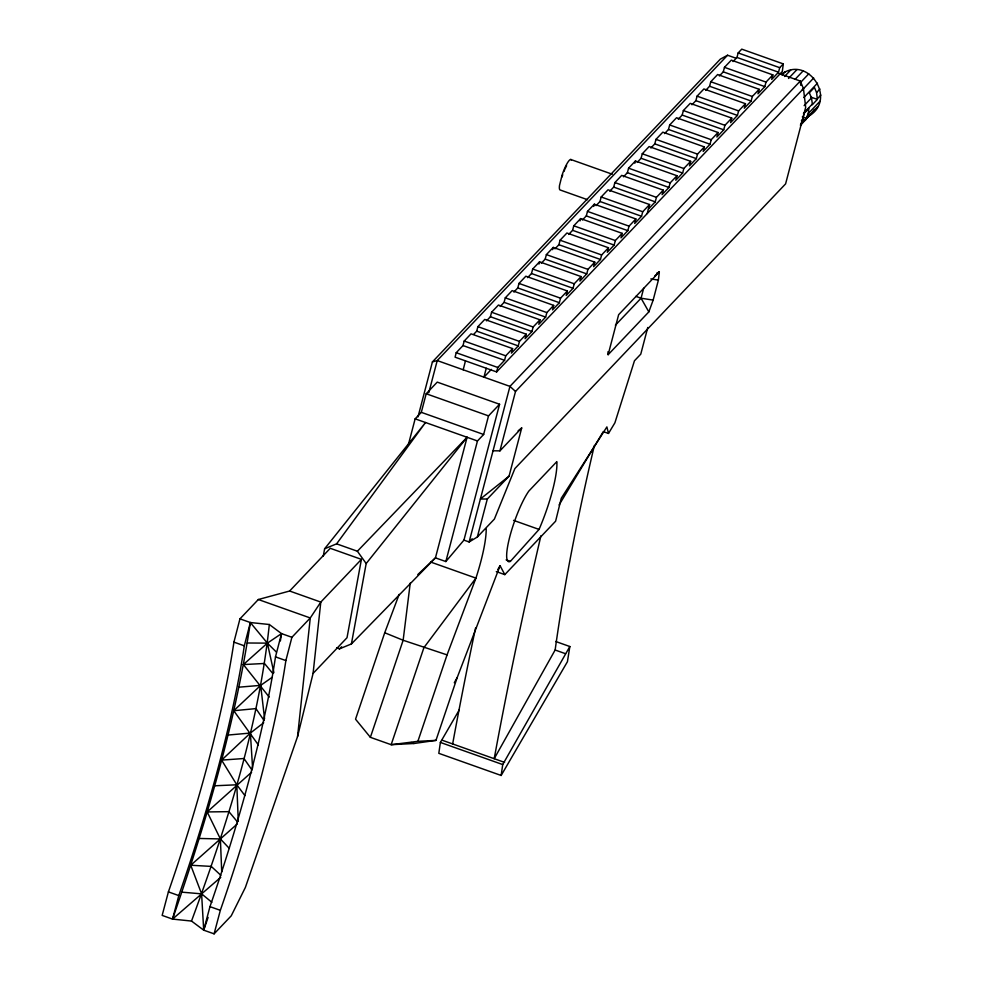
<?xml version="1.0" encoding="UTF-8"?>
<svg xmlns="http://www.w3.org/2000/svg" width="983" height="983" viewBox="0 0 983 983"><rect width="100%" height="100%" fill="white"/><g stroke="black" fill="none" stroke-linecap="round" stroke-linejoin="round"><path stroke-width="1.47" d="M239.95 618.848L250.346 622.534L269.317 624.5C258.603 726.572 226.852 825.155 191.513 921.059L203.702 930.164L214.097 933.85L231.251 915.812L245.369 887.452L297.554 736.55L313.086 673.404L320.802 602.087L361.412 559.364L330.251 548.293L289.629 591.016L258.332 599.519L239.95 618.848L233.929 642.132A380.556 73.971 -70.5 0 1 168.4 891.888L162.158 915.406L172.541 919.093L191.513 921.059M297.554 736.55L310.272 617.963L320.802 602.087L289.629 591.016M607.998 351.717L608.145 354.691L648.829 311.894L653.154 300.11L658.389 280.118L659.323 271.898L656.718 273.163M803.172 118.918L803.811 113.672L808.886 108.327L808.259 113.561L806.269 118.329L801.182 123.674L803.172 118.918L801.391 120.798M812.363 104.026L812.277 104.763L817.365 99.406L816.566 92.562L814.428 87.438L809.341 92.783L811.479 97.919L812.363 104.026L803.467 113.389M807.621 116.719C838.106 100.93 808.726 54.483 781.571 74.13M410.243 583.079L403.141 640.252L370.382 737.324L391.16 744.696L413.954 743.504L435.961 740.383L457.206 677.533L500.077 565.692L504.807 574.625L555.604 521.211L561.281 498.258L606.892 426.917L608.489 433.454L603.292 431.611L559.081 504.955M733.06 61.56L736.98 57.444L738.159 52.935L741.76 49.15L783.316 63.907L782.308 71.501L496.624 371.93L455.08 357.173L456.21 352.713L463.005 345.561L464.185 341.052L471.041 333.851L512.598 348.596L511.406 353.118L518.262 345.918L519.442 341.396L526.286 334.195L484.742 319.438L477.885 326.651L476.706 331.16L473.769 334.245M459.344 709.775L440.384 742.435L438.811 753.334L501.146 775.464L567.424 661.719L569.845 646.519L555.678 641.494M501.146 775.464L502.718 764.565L569.845 646.519M220.782 877.278L172.541 919.093C206.049 822.501 235.232 723.844 250.346 622.534L267.376 643.14L276.37 652.073M280.388 640.904L281.507 633.605L269.317 624.5M323.26 556.231L324.623 548.784L425.528 422.518L336.604 543.845L324.623 548.784M361.412 559.364L347.011 637.721L313.086 673.404M351.398 643.951L366.18 563.542L467.085 437.275L435.444 557.865L351.398 643.951L339.43 648.878L336.653 647.895M463.202 369.78L465.463 360.859M486.241 368.244L483.968 377.165L491.365 369.387M496.624 371.93L497.767 367.47L504.562 360.319L505.741 355.809L512.598 348.596M172.541 919.093L178.795 895.587A380.556 73.971 -70.5 0 0 244.312 645.819L250.346 622.534M237.235 824L190.739 865.237L201.601 893.854L203.702 930.164L209.957 906.645A380.556 73.971 -70.5 0 0 275.486 656.877L281.507 633.605L291.902 637.291L310.272 617.963L258.332 599.519M214.097 933.85L220.339 910.332A380.556 73.971 -70.5 0 0 285.869 660.576L291.902 637.291M408.203 445.299L415.145 418.832L421.314 412.344L426.192 393.753L437.251 382.117L499.573 404.259L463.939 540.122L445.84 561.551L435.444 557.865L417.787 574.6M417.996 416.89L432.409 361.928L720.355 59.127L727.555 55.232L736.12 58.267M428.772 392.77L437.226 360.564L727.555 55.232M486.487 320.863L490.406 316.747L491.586 312.238L498.442 305.037L539.986 319.794L538.807 324.304L545.651 317.104L546.843 312.582L553.687 305.381L512.131 290.624L505.287 297.837L504.107 302.346L500.187 306.463M445.84 561.551L477.468 440.962L483.648 434.474L488.526 415.883L499.573 404.259M513.888 292.062L517.795 287.945L518.987 283.423L525.831 276.223L567.388 290.98L566.208 295.49L573.052 288.289L574.232 283.78L581.088 276.567L539.532 261.822L532.688 269.023L531.496 273.532L527.588 277.648M538.942 264.071L539.532 261.822M541.289 263.247L545.196 259.131L546.388 254.609L553.232 247.409L594.789 262.166L593.597 266.676L600.453 259.475L601.633 254.966L608.489 247.765L566.933 233.008L560.077 240.208L558.897 244.718L554.977 248.834M526.286 334.195L525.106 338.705L531.963 331.504L533.142 326.995L539.986 319.794M552.643 249.67L553.232 247.409M463.939 540.122L469.124 541.965L477.333 537.025L487.298 499.045L509.059 476.153L521.703 427.961L518.127 430.812M493.048 450.792L499.942 450.853L515.522 391.443L803.455 88.63L800.285 81.048L778.892 73.455M568.678 234.433L572.597 230.317L573.777 225.807L580.634 218.595L622.178 233.352L620.998 237.861L627.842 230.661L629.034 226.151L635.878 218.951L594.322 204.194L587.478 211.394L586.298 215.904L582.378 220.02M553.687 305.381L552.507 309.903L559.352 302.69L560.543 298.181L567.388 290.98M580.031 220.856L580.634 218.595M593.732 206.455L594.322 204.194M596.079 205.619L599.999 201.503L601.178 196.993L608.022 189.793L649.579 204.538L647.207 213.569M581.088 276.567L579.896 281.089L586.753 273.888L587.932 269.367L594.789 262.166M609.779 191.218L613.687 187.102L614.879 182.58L621.723 175.379L663.279 190.137L662.1 194.646L668.944 187.446L670.123 182.936L676.98 175.736L635.423 160.979L628.579 168.179L627.387 172.689L623.48 176.805M608.489 247.765L607.297 252.275L614.154 245.074L615.333 240.552L622.178 233.352M634.834 163.227L635.423 160.979M637.181 162.404L641.088 158.288L642.268 153.778L649.124 146.565L690.68 161.323L689.488 165.832L696.345 158.632L697.525 154.122L704.369 146.922L662.825 132.164L655.968 139.365L654.789 143.874L650.869 147.991M635.878 218.951L634.699 223.46L641.543 216.26L642.735 211.75L649.579 204.538M608.145 354.691L618.639 314.695L659.323 271.898L654.752 275.953M664.569 133.59L668.489 129.473L669.669 124.964L676.525 117.751L718.069 132.508L716.89 137.03L723.734 129.817L724.926 125.308L731.77 118.107L690.213 103.35L683.369 110.551L682.19 115.072L678.27 119.189M648.399 209.06L655.243 201.847L656.423 197.337L663.279 190.137M615.383 325.226L641.063 298.205L643.693 288.216M691.971 104.776L695.878 100.659L697.07 96.15L703.914 88.949L745.47 103.694L744.291 108.216L751.135 101.016L752.314 96.494L759.171 89.293L717.615 74.536L710.77 81.736L709.579 86.258L705.671 90.375M676.98 175.736L675.788 180.245L682.644 173.045L683.824 168.523L690.68 161.323M647.772 327.486L640.769 354.15L634.465 360.773L614.903 422.813L608.489 433.454M719.372 75.961L723.279 71.845L724.459 67.335L731.315 60.135L772.871 74.892L771.68 79.402L778.536 72.201L779.716 67.68L783.316 63.907M704.369 146.922L703.189 151.431L710.033 144.231L711.225 139.709L718.069 132.508M731.77 118.107L730.59 122.617L737.434 115.416L738.626 110.907L745.47 103.694M759.171 89.293L757.979 93.803L764.835 86.602L766.015 82.093L772.871 74.892M399.159 594.371L384.722 632.757L355.539 719.2L370.382 737.324M430.603 562.03L475.932 578.115L423.919 647.625L391.16 744.696L417.873 741.329L447.056 654.887L475.932 578.115A66.193 12.865 -70.5 0 0 486.192 529.001M203.702 930.164L208.113 917.397M800.457 125.431L814.747 109.408L810.791 114.569M454.293 682.743L457.206 677.533M594.346 445.532A877.991 170.661 -70.5 0 0 555.137 650.009L494.203 758.704A1632.677 317.362 -70.5 0 1 540.92 535.772M497.742 569.649L500.077 565.692M510.386 561.367L539.053 529.419A55.724 10.825 -70.5 0 0 556.833 461.629L528.829 491.082A40.291 7.827 -70.5 0 0 509.845 536.497A40.291 7.827 -70.5 0 0 510.386 561.367L506.134 559.855M782.038 74.991L785.196 71.673M784.532 76.502L790.848 69.867M788.526 78.468L796.93 69.621M795.136 79.291L803.05 70.973M800.359 82.67L808.763 73.823M802.14 90.141L813.703 77.976M803.848 97.526L817.524 83.15M804.131 105.636L811.479 97.919M816.566 92.562L819.957 88.998M817.451 98.681L820.842 95.118M808.259 113.561L820.129 101.089M807.252 116.473L809.353 114.261M800.481 124.78L809.378 115.416M814.465 110.071L817.856 106.508M499.942 450.853L521.703 427.961M472.172 538.758L469.124 541.965L509.944 386.38L800.285 81.048L800.789 85.349M477.333 537.025L494.388 519.085L514.883 468.572L785.601 183.87L805.691 107.294L803.455 88.63M336.604 543.845L357.382 551.23L467.085 437.275M339.43 648.878L341.642 646.789M258.345 744.93L233.745 710.709L260.679 685.36L272.242 677.262M244.939 795.64L236.805 784.79L221.617 760.117L250.382 733.06L263.702 722.714M229.371 848.464L220.389 838.941L207.192 811.933L251.636 772.159M269.207 697.07L243.379 664.569L267.376 643.14L281.507 633.605M509.059 476.153L480.404 498.983L487.298 499.045M801.464 122.777L805.704 119.914M432.409 361.928L437.226 360.564L509.944 386.38L515.522 391.443M233.745 710.709L255.961 708.608L264.095 720.576M227.982 735.051L250.382 733.06L252.594 768.128M238.894 687.178L260.679 685.36L264.562 718.733M221.617 760.117L243.981 758.52L251.98 770.033M243.379 664.569L264.488 663.476L272.721 673.429M417.873 741.329L435.961 740.383M214.675 785.786L236.805 784.79L238.291 821.469M207.192 811.933L228.928 811.663L237.419 821.862M247.212 642.993L267.376 643.14L273.901 672.679M199.205 838.462L220.389 838.941L221.716 871.823M190.739 865.237L211.259 866.404L220.843 875.312M181.843 892.159L201.601 893.854L211.861 902.283M650.844 278.926L658.389 280.118M635.866 296.362L641.063 298.205L653.154 300.11M447.056 654.887L403.141 640.252L384.722 632.757M738.159 52.935L779.716 67.68M736.98 57.444L778.536 72.201M810.778 97.071L817.365 99.406M724.459 67.335L766.015 82.093M723.279 71.845L764.835 86.602M710.77 81.736L752.314 96.494M802.312 116.916L806.269 118.329M709.579 86.258L751.135 101.016M697.07 96.15L738.626 110.907M695.878 100.659L737.434 115.416M683.369 110.551L724.926 125.308M682.19 115.072L723.734 129.817M669.669 124.964L711.225 139.709M668.489 129.473L710.033 144.231M655.968 139.365L697.525 154.122M654.789 143.874L696.345 158.632M642.268 153.778L683.824 168.523M641.088 158.288L682.644 173.045M628.579 168.179L670.123 182.936M627.387 172.689L668.944 187.446M570.718 159.467L612.274 174.224M614.879 182.58L656.423 197.337M613.687 187.102L655.243 201.847M601.178 196.993L642.735 211.75M599.999 201.503L641.543 216.26M587.539 199.709L560.31 190.038A16.183 3.146 -70.5 0 1 559.487 185.566L562.19 174.753A16.183 3.146 -70.5 0 1 571.393 159.996M587.478 211.394L629.034 226.151M586.298 215.904L627.842 230.661M573.777 225.807L615.333 240.552M572.597 230.317L614.154 245.074M560.077 240.208L601.633 254.966M558.897 244.718L600.453 259.475M546.388 254.609L587.932 269.367M545.196 259.131L586.753 273.888M532.688 269.023L574.232 283.78M531.496 273.532L573.052 288.289M518.987 283.423L560.543 298.181M517.795 287.945L559.352 302.69M505.287 297.837L546.843 312.582M504.107 302.346L545.651 317.104M491.586 312.238L533.142 326.995M490.406 316.747L531.963 331.504M477.885 326.651L519.442 341.396M476.706 331.16L518.262 345.918M464.185 341.052L505.741 355.809M463.005 345.561L504.562 360.319M456.21 352.713L497.767 367.47M426.192 393.753L488.526 415.883M421.314 412.344L483.648 434.474M415.145 418.832L477.468 440.962M513.556 520.363L539.053 529.419M496.304 571.602L504.807 574.625M555.137 650.009L565.52 653.707M233.929 642.132L244.312 645.819M275.486 656.877L285.869 660.576M442.264 740.26L504.586 762.39M440.384 742.435L502.718 764.565M411.177 742.521L413.954 743.504M168.4 891.888L178.795 895.587M209.957 906.645L220.339 910.332M357.382 551.23L366.18 563.542M641.063 298.205L648.829 311.894M562.03 176.965A13.492 2.617 -70.5 0 1 562.743 174.753M563.959 171.46A13.492 2.617 -70.5 0 1 564.832 169.371M565.286 168.388A13.492 2.617 -70.5 0 1 566.613 165.746M452.647 743.947A1632.677 317.362 -70.5 0 1 475.551 628.026"/></g></svg>
